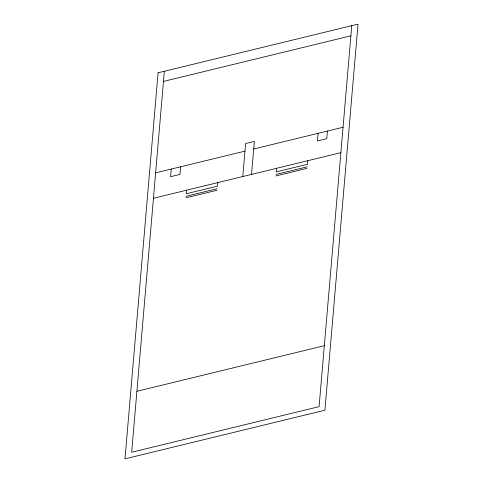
<?xml version="1.0" encoding="UTF-8"?>
<svg xmlns="http://www.w3.org/2000/svg" width="483" height="483" viewBox="0 0 483 483"><rect width="100%" height="100%" fill="white"/><g stroke="black" fill="none" stroke-linecap="round" stroke-linejoin="round"><path stroke-width="0.72" d="M164.335 71.273L131.672 452.251L319.1 406.65L351.763 25.671M171.242 169.062L170.59 176.687L179.96 174.405L180.618 166.786M186.559 190.205L186.257 193.761L217.495 186.16L217.797 182.61M242.786 176.53L245.618 143.511L254.366 141.38L251.534 174.399M276.524 168.319L276.222 171.876L307.46 164.274L307.762 160.718M318.062 133.344L317.409 140.964L326.78 138.681L327.432 131.062M163.465 81.428L350.893 35.827M155.623 172.866L244.966 151.131M253.714 148.999L343.051 127.264M153.449 198.265L340.877 152.664M186.04 196.303L217.278 188.702M276.004 174.417L307.242 166.816M185.907 197.825L217.145 190.23M275.871 175.939L307.11 168.338M136.9 391.296L324.328 345.695M158.086 72.788L124.988 458.85L324.914 410.212L358.012 24.15L158.086 72.788"/></g></svg>
